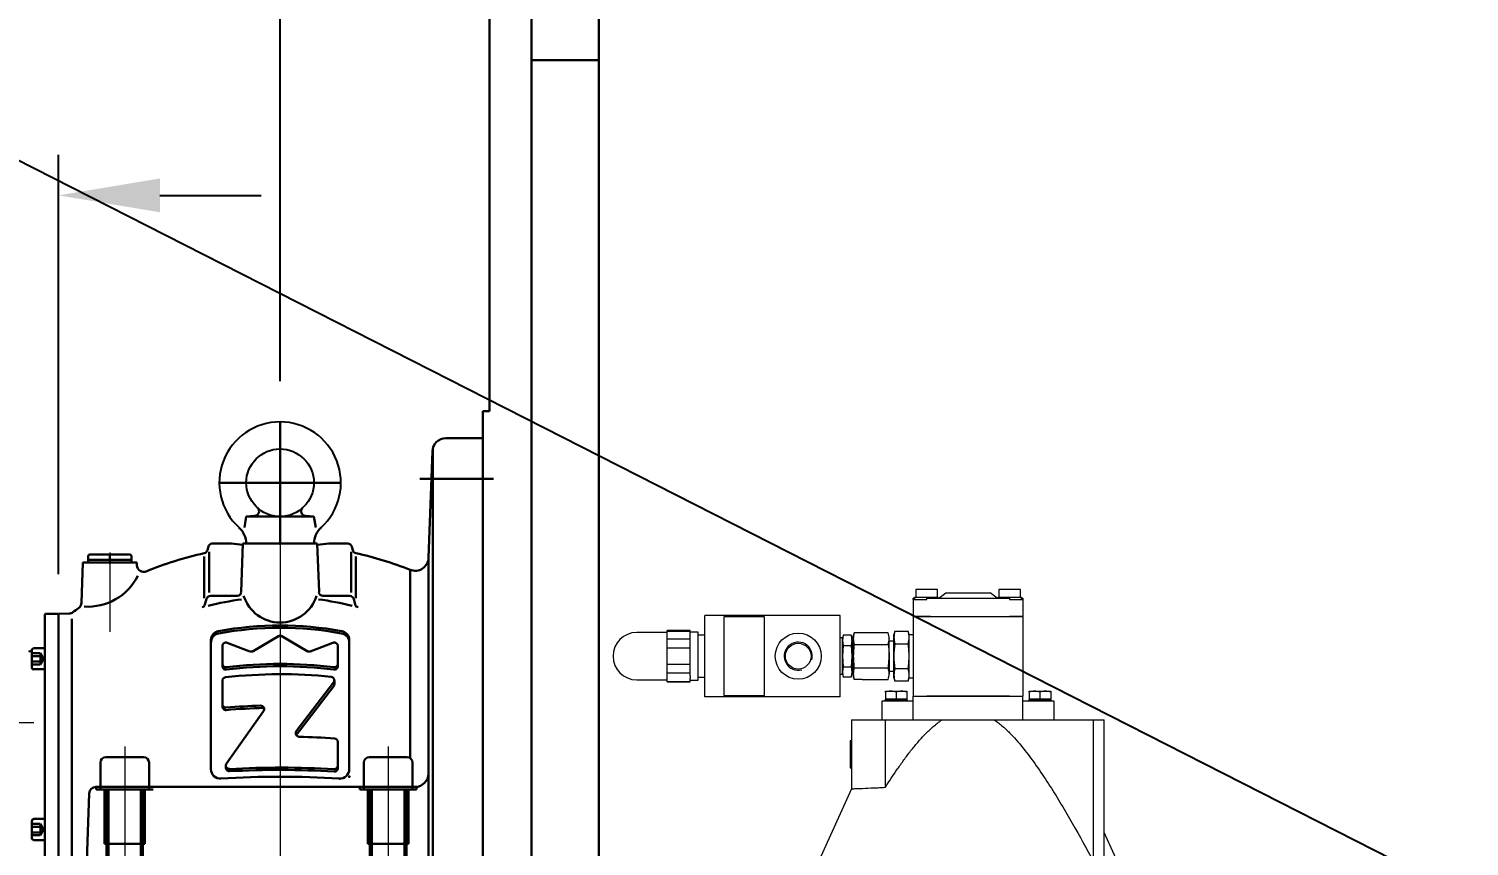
# Model space of a CAD drawing. Extents: x -25778 to -31, y 280 to 17100.
# Drawn here: x -20145 to -19079, y 12644 to 13249 of the extents above; entities that cross this region are included whole.
import ezdxf
from ezdxf.lldxf.tags import DXFTag

# ---------------------------------------------------------------- set-up
doc = ezdxf.new("R2010")
doc.units = 0
doc.header["$LTSCALE"] = 20
doc.header["$MEASUREMENT"] = 0
doc.header["$PDSIZE"] = -5
for name, color, linetype, lineweight in [('CENTRO', 7, 'CENTRO10', 13), ('CONTORNO', 3, 'Continuous', 30), ('COTA', 2, 'Continuous', 15), ('TRACEJADA', 7, 'HIDDEN', 13)]:
    doc.layers.add(name, color=color, linetype=linetype, lineweight=lineweight)
doc.layers.add('CONEXOES', color=7, linetype='Continuous')
doc.layers.add('SUBLISTA', color=7, linetype='Continuous')
doc.styles.add('ROMANS', font='romans.shx', dxfattribs={"width": 0.8, "height": 75})
tags = doc.linetypes.add('CENTRO10', pattern=[16.8, 10, -3, 0.8, -3]).pattern_tags.tags
tags[10:11] = [DXFTag(74, 4), DXFTag(75, 0), DXFTag(340, '0'), DXFTag(46, 1.0), DXFTag(50, 0.0), DXFTag(44, 0.0), DXFTag(45, 0.0)]
tags[8:9] = [DXFTag(74, 4), DXFTag(75, 0), DXFTag(340, '0'), DXFTag(46, 1.0), DXFTag(50, 0.0), DXFTag(44, 0.0), DXFTag(45, 0.0)]
tags[6:7] = [DXFTag(74, 4), DXFTag(75, 0), DXFTag(340, '0'), DXFTag(46, 1.0), DXFTag(50, 0.0), DXFTag(44, 0.0), DXFTag(45, 0.0)]
tags[4:5] = [DXFTag(74, 4), DXFTag(75, 0), DXFTag(340, '0'), DXFTag(46, 1.0), DXFTag(50, 0.0), DXFTag(44, 0.0), DXFTag(45, 0.0)]
tags = doc.linetypes.add('HIDDEN', pattern=[1.905, 1.27, -0.635]).pattern_tags.tags
tags[6:7] = [DXFTag(74, 4), DXFTag(75, 0), DXFTag(340, '0'), DXFTag(46, 1.0), DXFTag(50, 0.0), DXFTag(44, 0.0), DXFTag(45, 0.0)]
tags[4:5] = [DXFTag(74, 4), DXFTag(75, 0), DXFTag(340, '0'), DXFTag(46, 1.0), DXFTag(50, 0.0), DXFTag(44, 0.0), DXFTag(45, 0.0)]
doc.dimstyles.get("Standard").update_dxf_attribs({"dimscale": 30, "dimtxt": 75, "dimasz": 2.5, "dimexe": 1, "dimexo": 1, "dimgap": 1, "dimtad": 0, "dimrnd": 0.1, "dimdsep": 46, "dimtxsty": 'ROMANS', "dimcen": 0, "dimclrd": 256, "dimclre": 256, "dimclrt": 256, "dimadec": 0, "dimazin": 0, "dimtp": 0.1, "dimtm": 0.1, "dimtfac": 0.5, "dimtdec": 3, "dimtofl": 0, "dimtmove": 0, "dimatfit": 0, "dimfxl": 0, "dimtolj": 1, "dimarcsym": 0})

# ---------------------------------------------------------------- blocks, each defined once
blk = doc.blocks.new('*D27')
at = {"linetype": 'ByBlock'}
for p, q in [((-19959.3, 12988.3), (-19959.3, 15962.1)), ((-16667.3, 12988.3), (-16667.3, 15962.1)), ((-19884.3, 15932.1), (-18449, 15932.1)), ((-16742.3, 15932.1), (-18177.6, 15932.1))]:
    blk.add_line(p, q, dxfattribs=at)
for points in [[(-19884.3, 15944.6), (-19884.3, 15919.6), (-19959.3, 15932.1)], [(-16742.3, 15944.6), (-16742.3, 15919.6), (-16667.3, 15932.1)]]:
    blk.add_solid(points, dxfattribs=at)
at = {"layer": 'DEFPOINTS', "color": 0, "linetype": 'ByBlock'}
for p in [(-19959.3, 15932.1), (-19959.3, 12958.3), (-16667.3, 12958.3)]:
    blk.add_point(p, dxfattribs=at)
at = {"linetype": 'ByBlock', "insert": (-18313.3, 15932.1), "char_height": 75, "attachment_point": 5, "style": 'ROMANS'}
blk.add_mtext('\\A1;3292', dxfattribs=at)
blk = doc.blocks.new('*D53')
at = {"linetype": 'ByBlock'}
for p, q in [((-20738.3, 12774.3), (-20738.3, 16112.1)), ((-15273.3, 11526.9), (-15273.3, 16112.1)), ((-20663.3, 16082.1), (-18141.5, 16082.1)), ((-15348.3, 16082.1), (-17870.1, 16082.1))]:
    blk.add_line(p, q, dxfattribs=at)
for points in [[(-20663.3, 16094.6), (-20663.3, 16069.6), (-20738.3, 16082.1)], [(-15348.3, 16094.6), (-15348.3, 16069.6), (-15273.3, 16082.1)]]:
    blk.add_solid(points, dxfattribs=at)
at = {"layer": 'DEFPOINTS', "color": 0, "linetype": 'ByBlock'}
for p in [(-15273.3, 16082.1), (-20738.3, 12744.3), (-15273.3, 11496.9)]:
    blk.add_point(p, dxfattribs=at)
at = {"linetype": 'ByBlock', "insert": (-18005.8, 16082.1), "char_height": 75, "attachment_point": 5, "style": 'ROMANS'}
blk.add_mtext('\\A1;5465', dxfattribs=at)
blk = doc.blocks.new('A$C731D20FD')
at = {"linetype": 'Continuous'}
for p, q in [((235, 811.9), (235, 721.9)), ((190, 766.9), (280, 766.9)), ((210, 741.9), (208.6, 733.9)), ((216.4, 742.5), (210, 741.9)), ((210, 741.9), (260, 741.9)), ((253.6, 742.5), (260, 741.9)), ((260, 741.9), (261.4, 733.9)), ((210, 721.9), (260, 721.9)), ((93, 712.7), (93, 707.9)), ((93, 709.9), (109, 709.9)), ((93, 707.9), (109, 707.9)), ((94.2, 713.9), (109, 713.9)), ((109, 713.9), (109, 707.9)), ((123.8, 713.9), (109, 713.9)), ((125, 709.9), (109, 709.9)), ((125, 707.9), (109, 707.9)), ((125, 712.7), (125, 707.9))]:
    blk.add_line(p, q, dxfattribs=at)
for centre, radius, start, end in [((216.1, 745.8), 3.33, 275, 48.192), ((253.9, 745.8), 3.33, 131.808, 265), ((193.3, 721.5), 16.7, 1.5837, 47.4933), ((276.7, 721.5), 16.7, 132.5067, 178.4163), ((94.2, 712.7), 1.18, 90, 180), ((123.8, 712.7), 1.18, 0, 90)]:
    blk.add_arc(centre, radius, start, end, dxfattribs=at)
for p in [(235, 721.9), (109, 707.9), (109, 707.9)]:
    blk.add_point(p)
at = {"layer": 'CENTRO', "linetype": 'Continuous'}
for p, q in [((235, 730.5), (235, 0)), ((109, 715.3), (109, 656.6)), ((52.8, 589.3), (5, 589.3)), ((120, 571.9), (120, 390.5)), ((315, 571.9), (315, 390.5))]:
    blk.add_line(p, q, dxfattribs=at)
at = {"layer": 'CONEXOES', "linetype": 'Continuous'}
blk.add_circle((235, 766.9), 25, dxfattribs=at)
blk.add_arc((235, 766.9), 45, 312.5066, 227.4934, dxfattribs=at)
at = {"layer": 'CONTORNO', "linetype": 'Continuous'}
for p, q in [((385, 799.9), (357.7, 799.9)), ((385, 119.7), (385, 799.9)), ((347.7, 790.3), (344.9, 711.5)), ((348, 260), (348, 792.5)), ((338.3, 769.9), (392.9, 769.9)), ((181.9, 719.7), (181.2, 717)), ((182.5, 685.7), (182.5, 715.9)), ((184.8, 721.9), (199, 721.9)), ((206.3, 686.1), (207.5, 721.9)), ((207.5, 721.9), (262.5, 721.9)), ((263.8, 686.1), (262.5, 721.9)), ((271, 721.9), (285.2, 721.9)), ((287.5, 685.7), (287.5, 715.9)), ((288.1, 719.7), (288.8, 717)), ((89, 707.9), (88, 678)), ((129, 707.9), (89, 707.9)), ((129, 707.9), (129.1, 705.9)), ((178.9, 681.5), (178.9, 712.3)), ((291.1, 681.5), (291.1, 712.3)), ((344.9, 459.9), (344.9, 711.5)), ((331.2, 563.2), (331.2, 702.5)), ((183.4, 683.2), (203.3, 683.2)), ((286.6, 683.2), (266.7, 683.2)), ((179.4, 676.8), (180.5, 681)), ((290.6, 676.8), (289.5, 681)), ((61, 669.4), (61.5, 669.9)), ((61, 669.4), (61, 459.9)), ((61.5, 669.9), (70.5, 669.9)), ((71, 669.4), (70.5, 669.9)), ((78.9, 670.2), (71, 669.9)), ((71, 669.9), (71, 249.9)), ((71, 669.9), (71, 249.9)), ((71, 459.9), (71, 669.4)), ((81, 666.3), (81, 459.9)), ((183.8, 650.4), (183.8, 555.1)), ((233.7, 653.4), (215, 642.4)), ((236.3, 653.4), (255, 642.4)), ((286.2, 650.4), (286.2, 555.1)), ((49, 641.9), (49.5, 642.4)), ((49.5, 642.4), (51.4, 642.4)), ((51.4, 643.5), (51.4, 629.8)), ((51.4, 640.8), (57.4, 640.8)), ((52.4, 644.5), (61, 644.5)), ((57.4, 640.8), (59.8, 636.7)), ((192.3, 646.1), (192.3, 631.3)), ((195.9, 648.6), (212.7, 642.2)), ((274.1, 648.6), (257.3, 642.2)), ((277.7, 646.1), (277.7, 631.3)), ((51.4, 638.7), (57.4, 638.7)), ((51.4, 634.6), (57.4, 634.6)), ((51.4, 632.5), (57.4, 632.5)), ((59.8, 636.7), (57.4, 632.5)), ((52.4, 628.9), (61, 628.9)), ((192.3, 620.4), (192.3, 601.4)), ((274.6, 619.1), (247.1, 583.3)), ((275.2, 620.7), (275.2, 617.8)), ((274.6, 616.2), (247, 580.3)), ((222.8, 597.9), (195.3, 559.3)), ((277.7, 575.2), (277.7, 555.9)), ((102, 559.9), (102, 541.9)), ((102, 559.9), (102, 541.9)), ((134, 563.9), (106, 563.9)), ((134, 563.9), (106, 563.9)), ((138, 559.9), (138, 541.9)), ((138, 559.9), (138, 541.9)), ((194.8, 557.8), (194.8, 556.1)), ((297, 559.9), (297, 541.9)), ((297, 559.9), (297, 541.9)), ((329, 563.9), (301, 563.9)), ((329, 563.9), (301, 563.9)), ((333, 559.9), (333, 541.9)), ((333, 559.9), (333, 541.9)), ((91, 459.9), (93.7, 537.1)), ((334.9, 541.9), (98.7, 541.9)), ((99, 541.9), (99, 539.9)), ((141, 539.9), (99, 539.9)), ((102, 541.9), (102, 539.9)), ((105, 539.4), (105, 499.9)), ((106.5, 539.4), (106.5, 459.9)), ((108, 416.9), (108, 539.9)), ((132, 539.9), (132, 416.9)), ((133.5, 539.4), (133.5, 459.9)), ((135, 539.4), (135, 499.9)), ((138, 541.9), (138, 539.9)), ((294, 541.9), (294, 539.9)), ((336, 539.9), (294, 539.9)), ((297, 541.9), (297, 539.9)), ((300, 539.4), (300, 499.9)), ((301.5, 539.4), (301.5, 459.9)), ((303, 416.9), (303, 539.9)), ((327, 539.9), (327, 416.9)), ((328.5, 539.4), (328.5, 459.9)), ((330, 539.4), (330, 499.9)), ((333, 541.9), (333, 539.9)), ((336, 541.9), (336, 539.9)), ((51.4, 517.2), (51.4, 503.6)), ((51.4, 514.6), (57.4, 514.6)), ((51.4, 512.5), (57.4, 512.5)), ((52.4, 518.2), (61, 518.2)), ((57.4, 514.6), (59.8, 510.4)), ((51.4, 508.3), (57.4, 508.3)), ((51.4, 506.2), (57.4, 506.2)), ((52.4, 502.6), (61, 502.6)), ((59.8, 510.4), (57.4, 506.2)), ((135, 499.9), (105, 499.9)), ((330, 499.9), (300, 499.9))]:
    blk.add_line(p, q, dxfattribs=at)
for centre, radius, start, end in [((357.7, 789.9), 10, 90, 178), ((235, 459.9), 261, 102.407, 112.2987), ((178.3, 717.8), 3, 282.4067, 344.9996), ((184.8, 718.9), 3, 90.0027, 165.0007), ((235, 977.4), 258, 261.979, 263.8731), ((235, 977.4), 258, 276.1269, 278.021), ((285.2, 718.9), 3, 15.0001, 90.0002), ((291.7, 717.8), 3, 195.0012, 257.5968), ((235, 459.9), 261, 68.3646, 77.5929), ((134.1, 706), 5, 182.0001, 292.2963), ((334.9, 711.8), 10, 248.3644, 358), ((92.4, 717.2), 42, 266.6609, 333.0365), ((183.4, 680.2), 3, 90.0013, 165.0003), ((203.3, 686.2), 3, 269.9951, 357.9998), ((235, 691.8), 28.3, 197.7222, 342.2778), ((266.7, 686.2), 3, 182.0001, 270.0038), ((286.6, 680.2), 3, 14.9997, 89.9987), ((235, 459.9), 261, 124.8612, 125.9723), ((83, 678.2), 5, 304.8624, 358.0002), ((176.5, 677.6), 3, 285.389, 344.9994), ((235, 464.9), 217.6, 97.5284, 104.1616), ((235, 464.9), 217.6, 75.8384, 82.4716), ((293.5, 677.6), 3, 194.9986, 254.6031), ((78.8, 675.2), 5, 272.0021, 305.974), ((235, 406.5), 254.8, 79.7233, 100.2767), ((190.8, 650.4), 7, 100.2767, 180), ((190.8, 648.6), 7, 100.3506, 180.0001), ((235, 406.5), 253.1, 79.6495, 100.3506), ((235, 651.1), 2.62, 59.4136, 120.587), ((279.2, 650.4), 7, 359.9999, 79.7233), ((279.2, 648.6), 7, 360, 79.6495), ((52.4, 643.5), 0.96, 90, 180), ((55.9, 639.8), 1.84, 325.6157, 34.3843), ((194.9, 646.1), 2.62, 69.1488, 180), ((213.7, 644.6), 2.62, 249.1484, 300.5867), ((256.3, 644.6), 2.63, 239.4133, 290.8515), ((275.1, 646.1), 2.63, 360, 110.8512), ((52.4, 629.8), 0.96, 180, 270), ((50.8, 636.7), 6.88, 342.412, 17.588), ((55.9, 633.5), 1.84, 325.6157, 34.3843), ((194.9, 633.1), 2.62, 180.0001, 277.0494), ((194.9, 631.3), 2.62, 180.0001, 277.0876), ((235, 309.2), 323.7, 82.9505, 97.0494), ((235, 309.2), 322, 82.9123, 97.0876), ((275.1, 633.1), 2.62, 262.9506, 359.9999), ((275.1, 631.3), 2.62, 262.9124, 359.9998), ((194.9, 620.4), 2.62, 96.3638, 180.0002), ((235, 261.3), 364, 84.0381, 96.3638), ((272.5, 620.7), 2.62, 322.4825, 84.0382), ((272.5, 617.8), 2.63, 322.4822, 359.9997), ((194.9, 603.2), 2.62, 179.9999, 274.836), ((194.9, 601.4), 2.63, 180, 274.8539), ((235, 129.8), 472.5, 91.7543, 94.836), ((235, 129.8), 470.7, 91.4528, 94.8539), ((220.6, 599.4), 2.63, 324.5613, 91.7579), ((249.2, 581.7), 2.62, 142.4825, 268.5951), ((235, 1.7), 577.5, 86.0047, 88.5951), ((275.1, 575.2), 2.62, 359.9999, 86.0047), ((106, 559.9), 4, 90, 180), ((106, 559.9), 4, 90, 180), ((134, 559.9), 4, 0, 90), ((134, 559.9), 4, 0, 90), ((190.8, 555.1), 7, 180.0001, 273.5697), ((197.5, 557.8), 2.62, 144.5613, 273.1813), ((197.5, 556.1), 2.62, 180.0001, 273.1896), ((235, -117.5), 673.7, 86.605, 93.1813), ((235, -117.5), 672, 86.5962, 93.1896), ((275.1, 557.7), 2.63, 266.605, 0.0002), ((275.1, 555.9), 2.63, 266.5962, 359.9999), ((279.2, 555.1), 7, 266.4302, 359.9999), ((301, 559.9), 4, 90, 180), ((301, 559.9), 4, 90, 180), ((329, 559.9), 4, 0, 90), ((329, 559.9), 4, 0, 90), ((235, -153.6), 703.1, 86.4303, 93.5698), ((334.9, 551.9), 10, 270, 0), ((98.7, 536.9), 5, 89.9987, 178), ((52.4, 517.2), 0.96, 90, 180), ((55.9, 513.5), 1.84, 325.6157, 34.3843), ((50.8, 510.4), 6.88, 342.412, 17.588), ((52.4, 503.6), 0.96, 180, 270), ((55.9, 507.3), 1.84, 325.6157, 34.3843)]:
    blk.add_arc(centre, radius, start, end, dxfattribs=at)
for p in [(235, 549.5), (279.2, 548.1), (286.2, 549.5)]:
    blk.add_point(p, dxfattribs=at)
blk = doc.blocks.new('A$C252F54D4')
for p, q in [((539.2, 395.2), (539.2, 372.7)), ((574.2, 372.7), (574.2, 395.2)), ((537.7, 372.7), (537.7, 355.7)), ((537.8, 372.7), (537.7, 372.7)), ((537.8, 355.7), (537.8, 372.7)), ((537.8, 372.7), (544.5, 372.7)), ((544.5, 372.7), (550.6, 372.7)), ((544.5, 372.7), (544.5, 355.7)), ((550.6, 355.7), (550.6, 372.7)), ((550.6, 372.7), (562.8, 372.7)), ((562.8, 372.7), (569.2, 372.7)), ((562.8, 372.7), (562.8, 355.7)), ((569.2, 355.7), (569.2, 372.7)), ((569.2, 372.7), (575.3, 372.7)), ((575.3, 372.7), (575.7, 372.7)), ((575.3, 372.7), (575.3, 355.7)), ((575.7, 355.7), (575.7, 372.7)), ((537.8, 355.7), (537.7, 355.7)), ((537.8, 355.7), (540.1, 355.7)), ((539, 355.7), (539, 349.7)), ((542.2, 355.7), (540.1, 355.7)), ((542.2, 355.7), (544.5, 355.7)), ((544.5, 355.7), (550.6, 355.7)), ((550.6, 355.7), (562.8, 355.7)), ((562.8, 355.7), (569.2, 355.7)), ((569.2, 355.7), (575.3, 355.7)), ((574.5, 349.7), (574.5, 355.7)), ((575.3, 355.7), (575.7, 355.7)), ((526.7, 244.7), (526.7, 344.7)), ((526.7, 344.7), (586.7, 344.7)), ((539, 349.7), (574.5, 349.7)), ((541.2, 349.7), (541.2, 344.7)), ((572.2, 344.7), (572.2, 349.7)), ((586.7, 244.7), (586.7, 344.7)), ((527.7, 330.7), (527.7, 300.7)), ((585.7, 330.7), (527.7, 330.7)), ((585.7, 300.7), (585.7, 330.7)), ((527.7, 300.7), (585.7, 300.7)), ((458.6, 236.2), (390.7, 267)), ((509.7, 236.2), (458.6, 236.2)), ((494.1, 237.2), (474.1, 237.2)), ((474.1, 237.2), (474.1, 236.2)), ((494.1, 236.2), (494.1, 237.2)), ((509.7, 236.2), (509.7, 211.2)), ((526.7, 244.7), (586.7, 244.7)), ((541.7, 234.9), (539.4, 234.3)), ((543.2, 242.9), (541.1, 242.4)), ((545, 242.9), (541.1, 242.4)), ((541.1, 236.5), (541.1, 242.4)), ((541.1, 236.5), (543.2, 235.9)), ((545, 235.9), (541.1, 236.5)), ((543.7, 234.9), (541.7, 234.9)), ((543.2, 242.9), (545, 242.9)), ((545, 235.9), (543.2, 235.9)), ((543.3, 244.7), (543.3, 242.9)), ((556.7, 234.9), (543.7, 234.9)), ((545, 242.9), (556.7, 242.9)), ((548.9, 242.4), (545, 242.9)), ((548.9, 236.5), (545, 235.9)), ((556.7, 235.9), (545, 235.9)), ((546.8, 235.9), (546.8, 234.9)), ((556.7, 242.9), (548.9, 242.4)), ((548.9, 242.4), (548.9, 236.5)), ((556.7, 235.9), (548.9, 236.5)), ((556.7, 242.9), (568.4, 242.9)), ((564.5, 242.4), (556.7, 242.9)), ((564.5, 236.5), (556.7, 235.9)), ((568.4, 235.9), (556.7, 235.9)), ((569.7, 234.9), (556.7, 234.9)), ((568.4, 242.9), (564.5, 242.4)), ((564.5, 242.4), (564.5, 236.5)), ((568.4, 235.9), (564.5, 236.5)), ((566.7, 234.9), (566.7, 235.9)), ((568.4, 242.9), (570.2, 242.9)), ((572.3, 242.4), (568.4, 242.9)), ((572.3, 236.5), (568.4, 235.9)), ((568.4, 235.9), (570.2, 235.9)), ((569.7, 234.9), (571.7, 234.9)), ((570.2, 242.9), (570.2, 244.7)), ((572.3, 242.4), (570.2, 242.9)), ((570.2, 235.9), (572.3, 236.5)), ((574, 234.3), (571.7, 234.9)), ((572.3, 236.5), (572.3, 242.4)), ((539.4, 228.3), (539.4, 234.3)), ((539.4, 228.3), (539.4, 228.3)), ((539.4, 228.3), (539.4, 209)), ((548, 234.3), (548, 209)), ((548, 228.3), (548, 209)), ((565.4, 234.3), (565.4, 209)), ((565.4, 228.3), (565.4, 209)), ((574, 228.3), (574, 234.3)), ((574, 228.3), (574, 228.3)), ((574, 209), (574, 228.3)), ((509.7, 213.5), (523.7, 213.5)), ((523.7, 213.5), (523.7, 210.5)), ((459.7, 211.2), (509.7, 211.2)), ((509.7, 211.2), (509.7, 173.2)), ((523.7, 210.5), (523.7, 193.5)), ((524.4, 210.9), (524.4, 195.4)), ((524.8, 210.5), (524.4, 210.5)), ((524.8, 203.2), (524.8, 211.2)), ((530.1, 211.2), (524.8, 211.2)), ((524.8, 195.2), (524.8, 203.2)), ((530.1, 203.2), (524.8, 203.2)), ((530.1, 211.2), (530.8, 211.2)), ((530.8, 211.2), (530.8, 207.2)), ((530.8, 207.2), (530.8, 199.2)), ((540.7, 204.8), (538.2, 204.1)), ((538.2, 194.3), (538.2, 204.1)), ((540.7, 204.8), (572.7, 204.8)), ((543.8, 208.4), (543.6, 208.4)), ((556.5, 208.4), (543.8, 208.4)), ((545.5, 208.4), (545.5, 204.8)), ((547.5, 204.1), (547.5, 194.3)), ((556.5, 208.4), (556.9, 208.4)), ((556.9, 208.4), (569.6, 208.4)), ((565.9, 204.1), (565.9, 194.3)), ((567.9, 204.8), (567.9, 208.4)), ((569.8, 208.4), (569.6, 208.4)), ((575.2, 204.1), (572.7, 204.8)), ((575.2, 204.1), (575.2, 194.3)), ((523.7, 193.5), (523.7, 190.5)), ((524.4, 195.9), (524.8, 195.9)), ((530.1, 195.2), (524.8, 195.2)), ((530.8, 195.2), (530.1, 195.2)), ((530.8, 199.2), (530.8, 195.2)), ((538.2, 194.3), (540.7, 193.6)), ((540.7, 193.6), (572.7, 193.6)), ((540.8, 193.6), (540.8, 190.7)), ((572.6, 190.7), (572.6, 193.6)), ((572.7, 193.6), (575.2, 194.3)), ((509.7, 190.5), (527.2, 190.5)), ((586.1, 190.7), (527.2, 190.7)), ((527.2, 190.7), (527.2, 180.6)), ((598.6, 190.7), (586.1, 190.7)), ((586.1, 180.6), (586.1, 190.7)), ((586.1, 190.7), (586.1, 180.6)), ((598.6, 190.5), (598.6, 190.7)), ((598.6, 190.7), (598.6, 180.6)), ((598.6, 190.5), (599.6, 190.5)), ((598.6, 189), (598.6, 190.5)), ((599.6, 190.5), (598.6, 190.5)), ((600.1, 189.5), (598.6, 189.5)), ((599.6, 189.5), (599.6, 190.5)), ((599.6, 190.5), (599.6, 189.5)), ((600.1, 172), (600.1, 189.5)), ((606.1, 188.7), (600.1, 188.7)), ((606.1, 172.7), (606.1, 188.7)), ((509.7, 173.2), (509.7, 126.8)), ((527.2, 119.4), (527.2, 180.6)), ((527.2, 180.6), (527.2, 177.8)), ((527.2, 177.8), (527.2, 122.2)), ((586.1, 177.8), (586.1, 180.6)), ((586.1, 180.6), (586.1, 177.8)), ((586.1, 177.8), (586.1, 122.2)), ((586.1, 177.8), (586.1, 122.2)), ((598.6, 180.6), (599.6, 180.6)), ((599.6, 180.6), (599.6, 177.8)), ((599.6, 177.8), (599.6, 122.2)), ((599.6, 172), (600.1, 172)), ((599.6, 171.5), (603.6, 166.5)), ((600.1, 172.7), (606.1, 172.7)), ((603.6, 166.5), (603.6, 133.5)), ((599.6, 128.5), (603.6, 133.5)), ((600.1, 128), (599.6, 128)), ((600.1, 110.5), (600.1, 128)), ((509.7, 126.8), (509.7, 57.2)), ((527.2, 122.2), (527.2, 119.4)), ((527.2, 119.4), (527.2, 109.2)), ((586.1, 122.2), (586.1, 119.4)), ((586.1, 122.2), (586.1, 119.4)), ((586.1, 109.2), (586.1, 119.4)), ((586.1, 119.4), (586.1, 109.2)), ((598.6, 119.4), (598.6, 109.2)), ((599.6, 119.4), (598.6, 119.4)), ((599.6, 122.2), (599.6, 119.4)), ((606.1, 127.2), (600.1, 127.2)), ((606.1, 111.2), (606.1, 127.2)), ((509.7, 109.5), (527.2, 109.5)), ((523.7, 109.5), (523.7, 106.5)), ((527.2, 109.2), (586.1, 109.2)), ((586.1, 109.2), (598.6, 109.2)), ((598.6, 109.5), (598.6, 111)), ((598.6, 110.5), (600.1, 110.5)), ((598.6, 109.2), (598.6, 109.5)), ((599.6, 109.5), (598.6, 109.5)), ((599.6, 109.5), (598.6, 109.5)), ((599.6, 109.5), (599.6, 110.5)), ((599.6, 110.5), (599.6, 109.5)), ((600.1, 111.2), (606.1, 111.2)), ((523.7, 106.5), (523.7, 89.5)), ((524.4, 104.5), (524.4, 89)), ((524.8, 104.1), (524.4, 104.1)), ((524.8, 96.8), (524.8, 104.8)), ((530.1, 104.8), (524.8, 104.8)), ((524.8, 88.8), (524.8, 96.8)), ((530.1, 96.8), (524.8, 96.8)), ((530.1, 104.8), (530.8, 104.8)), ((530.8, 104.8), (530.8, 100.8)), ((530.8, 100.8), (530.8, 92.8)), ((523.7, 86.5), (509.7, 86.5)), ((523.7, 89.5), (523.7, 86.5)), ((524.4, 89.5), (524.8, 89.5)), ((530.1, 88.8), (524.8, 88.8)), ((530.8, 88.8), (530.1, 88.8)), ((530.8, 92.8), (530.8, 88.8)), ((405, 57.2), (509.7, 57.2)), ((509.7, 57.2), (509.7, 49.2)), ((390.7, 33), (426.4, 49.2)), ((405.3, 49.2), (509.7, 49.2))]:
    blk.add_line(p, q)
for radius in [17, 9.5]:
    blk.add_circle((556.7, 275.7), radius)
for centre, radius, start, end in [((556.7, 395.2), 17.5, 90, 180), ((556.7, 395.2), 17.5, 0, 90), ((556.7, 275.7), 10.4, 255, 195), ((543.9, 218.4), 16.5, 90.5723, 105.7706), ((543.5, 218.4), 16.5, 74.2294, 89.4277), ((569.9, 218.4), 16.5, 90.5723, 105.7706), ((569.5, 218.4), 16.5, 74.2294, 89.4277), ((523.4, 210.9), 1, 0, 72.5424), ((518.5, 207.1), 12.3, 0.6528, 19.6034), ((518.3, 207.4), 12.5, 340.5356, 359.2083), ((518.5, 199.1), 12.3, 0.6528, 19.6034), ((542.8, 188.4), 16.4, 73.6533, 106.3467), ((543.9, 224.9), 16.5, 254.2294, 269.4277), ((543.9, 225), 16.6, 254.2544, 269.0891), ((543.5, 224.9), 16.5, 270.5723, 285.7706), ((543.5, 225), 16.6, 270.9109, 285.7456), ((556.7, 140.2), 64.7, 81.7853, 98.2147), ((569.9, 224.9), 16.5, 254.2294, 269.4277), ((569.9, 225), 16.6, 254.2544, 269.0891), ((570.6, 188.4), 16.4, 73.6538, 106.3462), ((569.5, 224.9), 16.5, 270.5723, 285.7706), ((569.5, 225), 16.6, 270.9109, 285.7456), ((523.4, 195.4), 1, 287.4576, 0), ((518.3, 199.4), 12.5, 340.5356, 359.2083), ((542.8, 210.2), 16.6, 253.8088, 286.1912), ((570.6, 210.2), 16.6, 253.8088, 286.1912), ((523.4, 104.5), 1, 0, 72.5424), ((518.5, 100.7), 12.3, 0.6528, 19.6034), ((518.3, 101), 12.5, 340.5356, 359.2083), ((518.5, 92.7), 12.3, 0.6528, 19.6034), ((523.4, 89), 1, 287.4576, 0), ((518.3, 93), 12.5, 340.5356, 359.2083)]:
    blk.add_arc(centre, radius, start, end)
for points, degree, knots in [([(458.6, 236.2), (458.6, 236.2), (458.6, 235.7), (458.7, 234), (458.7, 233.4), (458.8, 231.7), (458.8, 230.8), (458.9, 227.6), (459.1, 225), (459.3, 218.7), (459.5, 215.2), (459.7, 211.2)], 3, [0.5004084, 0.5004084, 0.5004084, 0.5004084, 0.625, 0.625, 0.6875, 0.6875, 0.75, 0.75, 0.875, 0.875, 1, 1, 1, 1]), ([(556.7, 234.9), (555.2, 234.9), (553.8, 234.8), (550.9, 234.6), (549.5, 234.5), (548, 234.3)], 3, [0, 0, 0, 0, 0.5, 0.5, 1, 1, 1, 1]), ([(565.4, 234.3), (563.9, 234.5), (562.5, 234.6), (559.6, 234.8), (558.2, 234.9), (556.7, 234.9)], 3, [0, 0, 0, 0, 0.5, 0.5, 1, 1, 1, 1]), ([(459.7, 211.2), (464.3, 208.3), (468.8, 205.3), (475.5, 200.6), (477.8, 199), (481.1, 196.6), (482.2, 195.8), (484.4, 194.1), (485.5, 193.3), (488.7, 190.8), (490.8, 189), (495, 185.5), (497, 183.6), (500.9, 179.8), (502.8, 177.8), (505.5, 174.7), (506.4, 173.7), (508.1, 171.5), (508.9, 170.4), (509.7, 169.2)], 3, [0, 0, 0, 0, 0.25, 0.25, 0.375, 0.375, 0.4375, 0.4375, 0.5, 0.5, 0.625, 0.625, 0.75, 0.75, 0.875, 0.875, 0.9375, 0.9375, 1, 1, 1, 1]), ([(556.7, 208.4), (555.2, 208.4), (553.8, 208.5), (550.9, 208.7), (549.5, 208.8), (548, 209)], 3, [0, 0, 0, 0, 0.5, 0.5, 1, 1, 1, 1]), ([(548, 209), (549.4, 208.8), (550.9, 208.7), (553.7, 208.5), (555.1, 208.4), (556.5, 208.4)], 3, [0, 0, 0, 0, 0.5, 0.5, 1, 1, 1, 1]), ([(565.4, 209), (563.9, 208.8), (562.5, 208.7), (559.6, 208.5), (558.2, 208.4), (556.7, 208.4)], 3, [0, 0, 0, 0, 0.5, 0.5, 1, 1, 1, 1]), ([(565.4, 209), (564, 208.8), (562.5, 208.7), (559.7, 208.5), (558.3, 208.4), (556.9, 208.4)], 3, [0, 0, 0, 0, 0.5, 0.5, 1, 1, 1, 1]), ([(547.5, 194.3), (550, 193.9), (552.3, 193.8), (554.6, 193.6), (556.7, 193.6), (558.8, 193.6), (561.1, 193.8), (563.4, 193.9), (565.9, 194.3)], 2, [0, 0, 0, 0.25, 0.25, 0.5, 0.5, 0.75, 0.75, 1, 1, 1]), ([(509.7, 130.8), (508.2, 128.5), (506.5, 126.4), (503, 122.3), (501.1, 120.4), (495.4, 114.7), (491.3, 111.3), (482.8, 104.6), (478.5, 101.4), (469.6, 95.3), (465.2, 92.3), (451.6, 83.6), (442.4, 78.2), (423.8, 67.5), (414.4, 62.3), (405, 57.2)], 3, [0, 0, 0, 0, 0.0625, 0.0625, 0.125, 0.125, 0.25, 0.25, 0.375, 0.375, 0.5, 0.5, 0.75, 0.75, 1, 1, 1, 1])]:
    blk.add_open_spline(points, degree=degree, knots=knots)
blk = doc.blocks.new('*D89')
at = {"linetype": 'ByBlock'}
for p, q in [((-20239.8, 12785.8), (-20239.8, 13155.8)), ((-20123.3, 12845.7), (-20123.3, 13155.8)), ((-20314.8, 13125.8), (-20389.8, 13125.8)), ((-20048.3, 13125.8), (-19973.3, 13125.8))]:
    blk.add_line(p, q, dxfattribs=at)
for points in [[(-20314.8, 13138.3), (-20314.8, 13113.3), (-20239.8, 13125.8)], [(-20048.3, 13138.3), (-20048.3, 13113.3), (-20123.3, 13125.8)]]:
    blk.add_solid(points, dxfattribs=at)
at = {"layer": 'DEFPOINTS', "color": 0, "linetype": 'ByBlock'}
for p in [(-20239.8, 13125.8), (-20123.3, 12815.7), (-20239.8, 12755.8)]:
    blk.add_point(p, dxfattribs=at)
at = {"linetype": 'ByBlock', "insert": (-20535.5, 13125.8), "char_height": 75, "attachment_point": 5, "style": 'ROMANS'}
blk.add_mtext('\\A1;116.5', dxfattribs=at)

msp = doc.modelspace()

# ---------------------------------------------------------------- linework, layer by layer
at = {"layer": 'CONTORNO'}
for p, q in [((-19804.323, 13752.95, 0.11), (-19804.323, 12966.25, 0.11)), ((-19773.323, 13225.834, 0.11), (-19773.323, 13268.26, 0.11)), ((-19723.323, 13268.26, 0.11), (-19723.323, 13225.834, 0.11)), ((-19723.323, 13225.834, 0.11), (-19773.323, 13225.834, 0.11)), ((-19773.323, 11998.751, 0.11), (-19773.323, 13225.834, 0.11)), ((-19723.323, 12228.25, 0.11), (-19723.323, 13225.834, 0.11)), ((-19723.323, 13225.834, 0.11), (-19723.323, 12027.259, 0.11)), ((-19804.323, 12966.25, 0.11), (-19809.323, 12966.25, 0.11)), ((-19809.323, 12966.25, 0.11), (-19809.323, 12246.25, 0.11))]:
    msp.add_line(p, q, dxfattribs=at)
at = {"layer": 'SUBLISTA'}
msp.add_line((-21182.531, 13675.535, 0.11), (-18343.323, 12231.25, 0.11), dxfattribs=at)

# ---------------------------------------------------------------- block references
at = {"layer": 'CONTORNO'}
msp.add_blockref('A$C731D20FD', (-20194.323, 12146.32, 0.11), dxfattribs=at)
at = {"layer": 'TRACEJADA', "rotation": 90}
msp.add_blockref('A$C252F54D4', (-19300.221, 12228.25, 0.11), dxfattribs=at)

# ---------------------------------------------------------------- dimensions: what is measured, and where the dimension line sits
at = {"layer": 'COTA'}
for base, p1, p2, picture, middle in [((-15273.332, 16082.141, 0.11), (-20738.322, 12744.25, 0.11), (-15273.332, 11496.876, 0.11), '*D53', (-18005.827, 16082.141, 0.11)), ((-20239.822, 13125.85, 0.11), (-20123.322, 12815.749, 0.11), (-20239.822, 12755.75, 0.11), '*D89', (-20535.536, 13125.85, 0.11))]:
    dim = msp.add_linear_dim(base=base, p1=p1, p2=p2, dimstyle='Standard', dxfattribs=at)
    dim.commit()
    dim.dimension.update_dxf_attribs({"geometry": picture, "text_midpoint": middle})
dim = msp.add_linear_dim(base=(-19959.322, 15932.141, 0.11), p1=(-16667.323, 12958.25, 0.11), p2=(-19959.322, 12958.25, 0.11), dimstyle='Standard', dxfattribs=at)
dim.commit()
dim.dimension.update_dxf_attribs({"geometry": '*D27', "text_midpoint": (-18313.323, 15932.141, 0.11), "dimtype": 160})

doc.saveas('drawing.dxf')
